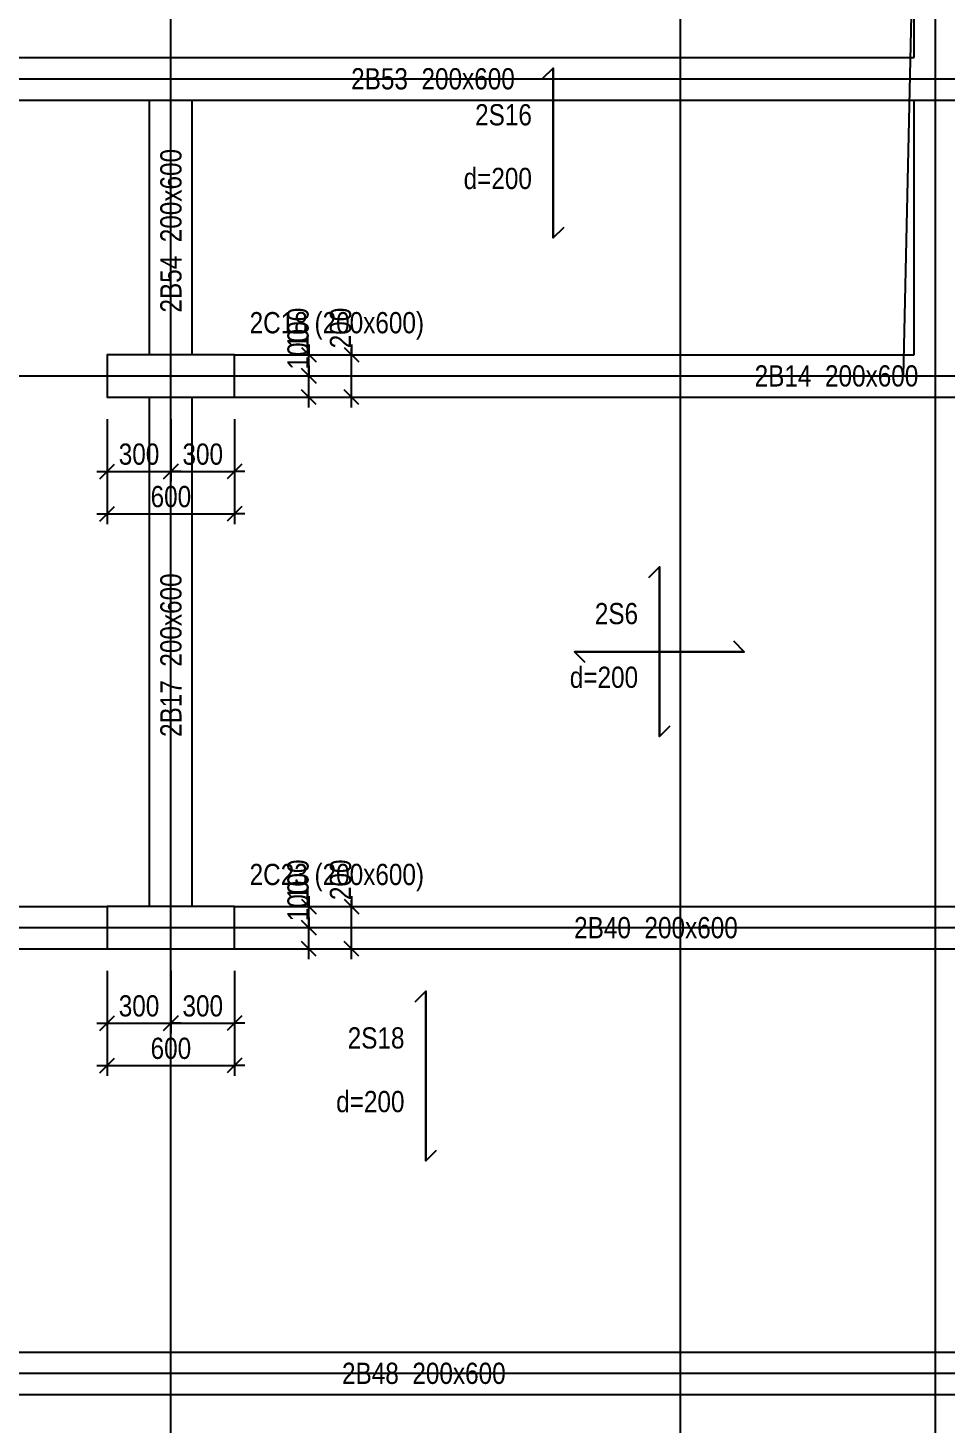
# Model space of a CAD drawing. Extents: x 0 to 206258, y -403073 to 0.
# Drawn here: x 87561 to 91884, y -35231 to -28652 of the extents above; entities that cross this region are included whole.
import ezdxf
from ezdxf.enums import TextEntityAlignment as Align
from ezdxf.lldxf.tags import DXFTag

# ---------------------------------------------------------------- set-up
doc = ezdxf.new("R2010")
doc.units = 0
doc.header["$LTSCALE"] = 1000
for name, color, linetype in [('Axis Line(Dir 1)', 8, 'CENTER2'), ('Axis Line(Dir 2)', 150, 'CENTER2'), ('Column Line', 7, 'Continuous'), ('Dimension Line', 5, 'Continuous'), ('Slab Edge Line', 5, 'Continuous'), ('Slab Label', 5, 'Continuous')]:
    doc.layers.add(name, color=color, linetype=linetype)
for name, color, linetype, true_color in [('Beam Label', 159, 'Continuous', 0x35424f), ('Beam Line', 159, 'HIDDEN2', 0x35424f), ('Column Label', 159, 'Continuous', 0x35424f), ('Ghost Axis Line', 254, 'Continuous', 0xbebebe)]:
    doc.layers.add(name, color=color, linetype=linetype, true_color=true_color)
doc.styles.add('Beam Label', font='ARIALN.TTF', dxfattribs={"height": 100})
doc.styles.add('Column Label', font='ARIALN.TTF', dxfattribs={"height": 100})
doc.styles.add('Dimension Text', font='ARIALN.TTF', dxfattribs={"height": 100})
doc.styles.add('Slab Label', font='ARIALN.TTF', dxfattribs={"height": 100})
tags = doc.linetypes.add('CENTER2', pattern=[1.125, 0.75, -0.125, 0.125, -0.125]).pattern_tags.tags
tags[10:11] = [DXFTag(74, 4), DXFTag(75, 0), DXFTag(340, '0'), DXFTag(46, 0.0), DXFTag(50, 0.0), DXFTag(44, 0.0), DXFTag(45, 0.0)]
tags[8:9] = [DXFTag(74, 4), DXFTag(75, 0), DXFTag(340, '0'), DXFTag(46, 0.0), DXFTag(50, 0.0), DXFTag(44, 0.0), DXFTag(45, 0.0)]
tags[6:7] = [DXFTag(74, 4), DXFTag(75, 0), DXFTag(340, '0'), DXFTag(46, 0.0), DXFTag(50, 0.0), DXFTag(44, 0.0), DXFTag(45, 0.0)]
tags[4:5] = [DXFTag(74, 4), DXFTag(75, 0), DXFTag(340, '0'), DXFTag(46, 0.0), DXFTag(50, 0.0), DXFTag(44, 0.0), DXFTag(45, 0.0)]
tags = doc.linetypes.add('HIDDEN2', pattern=[0.1875, 0.125, -0.0625]).pattern_tags.tags
tags[6:7] = [DXFTag(74, 4), DXFTag(75, 0), DXFTag(340, '0'), DXFTag(46, 0.0), DXFTag(50, 0.0), DXFTag(44, 0.0), DXFTag(45, 0.0)]
tags[4:5] = [DXFTag(74, 4), DXFTag(75, 0), DXFTag(340, '0'), DXFTag(46, 0.0), DXFTag(50, 0.0), DXFTag(44, 0.0), DXFTag(45, 0.0)]
doc.dimstyles.get("Standard").update_dxf_attribs({"dimtxt": 100, "dimasz": 30, "dimexe": 48.3, "dimexo": 103.5, "dimgap": 30, "dimtad": 1, "dimtoh": 1, "dimdec": 1, "dimdsep": 46, "dimtxsty": 'Dimension Text', "dimblk": 'PCDIM_TICK', "dimcen": 0.09, "dimclrd": 5, "dimclre": 5, "dimclrt": 5, "dimadec": 1, "dimazin": 0, "dimtp": 1, "dimtm": 1, "dimtfac": 1, "dimtdec": 4, "dimtofl": 0, "dimtmove": 0, "dimatfit": 3, "dimfxl": 1, "dimtolj": 1, "dimtzin": 0, "dimarcsym": 0})

# ---------------------------------------------------------------- blocks, each defined once
blk = doc.blocks.new('PCDIM_TICK')
at = {"layer": 'Dimension Line', "color": 0, "transparency": 33554687}
for p, q in [((1.15, 1.15), (-1.15, -1.15)), ((1.61, 0), (0, 0))]:
    blk.add_line(p, q, dxfattribs=at)
blk = doc.blocks.new('*U702')
at = {"layer": 'Dimension Line', "color": 5, "true_color": 0x0000ff, "transparency": 16777216}
for p, q in [((87934.3, -30495.7), (87934.3, -30790.5)), ((88234.3, -30495.7), (88234.3, -30790.5)), ((87934.3, -30742.2), (88234.3, -30742.2))]:
    blk.add_line(p, q, dxfattribs=at)
at = {"layer": 'Dimension Line', "color": 5, "true_color": 0x0000ff, "transparency": 16777216, "xscale": 30, "yscale": 30, "rotation": 180.0000000000004}
blk.add_blockref('PCDIM_TICK', (87934.3, -30742.2), dxfattribs=at)
at = {"layer": 'Dimension Line', "color": 5, "true_color": 0x0000ff, "transparency": 16777216, "xscale": 30, "yscale": 30}
blk.add_blockref('PCDIM_TICK', (88234.3, -30742.2), dxfattribs=at)
at = {"layer": 'Dimension Line', "color": 5, "true_color": 0x0000ff, "transparency": 16777216, "insert": (88084.3, -30712.2), "char_height": 100, "width": 181.501, "attachment_point": 8, "style": 'Dimension Text'}
blk.add_mtext('300', dxfattribs=at)
blk = doc.blocks.new('*U703')
at = {"layer": 'Dimension Line', "color": 5, "true_color": 0x0000ff, "transparency": 16777216}
for p, q in [((88234.3, -30495.7), (88234.3, -30790.5)), ((88534.3, -30495.7), (88534.3, -30790.5)), ((88234.3, -30742.2), (88534.3, -30742.2))]:
    blk.add_line(p, q, dxfattribs=at)
at = {"layer": 'Dimension Line', "color": 5, "true_color": 0x0000ff, "transparency": 16777216, "xscale": 30, "yscale": 30, "rotation": 180.0000000000004}
blk.add_blockref('PCDIM_TICK', (88234.3, -30742.2), dxfattribs=at)
at = {"layer": 'Dimension Line', "color": 5, "true_color": 0x0000ff, "transparency": 16777216, "xscale": 30, "yscale": 30}
blk.add_blockref('PCDIM_TICK', (88534.3, -30742.2), dxfattribs=at)
at = {"layer": 'Dimension Line', "color": 5, "true_color": 0x0000ff, "transparency": 16777216, "insert": (88384.3, -30712.2), "char_height": 100, "width": 181.501, "attachment_point": 8, "style": 'Dimension Text'}
blk.add_mtext('300', dxfattribs=at)
blk = doc.blocks.new('*U704')
at = {"layer": 'Dimension Line', "color": 5, "true_color": 0x0000ff, "transparency": 16777216}
for p, q in [((87934.3, -30495.7), (87934.3, -30990.5)), ((88534.3, -30495.7), (88534.3, -30990.5)), ((87934.3, -30942.2), (88534.3, -30942.2))]:
    blk.add_line(p, q, dxfattribs=at)
at = {"layer": 'Dimension Line', "color": 5, "true_color": 0x0000ff, "transparency": 16777216, "xscale": 30, "yscale": 30, "rotation": 180.0000000000004}
blk.add_blockref('PCDIM_TICK', (87934.3, -30942.2), dxfattribs=at)
at = {"layer": 'Dimension Line', "color": 5, "true_color": 0x0000ff, "transparency": 16777216, "xscale": 30, "yscale": 30}
blk.add_blockref('PCDIM_TICK', (88534.3, -30942.2), dxfattribs=at)
at = {"layer": 'Dimension Line', "color": 5, "true_color": 0x0000ff, "transparency": 16777216, "insert": (88234.3, -30912.2), "char_height": 100, "width": 181.97, "attachment_point": 8, "style": 'Dimension Text'}
blk.add_mtext('600', dxfattribs=at)
blk = doc.blocks.new('*U705')
at = {"layer": 'Dimension Line', "color": 5, "true_color": 0x0000ff, "transparency": 16777216}
for p, q in [((88884.3, -30292.2), (88884.3, -30262.2)), ((88637.8, -30292.2), (88932.6, -30292.2)), ((88884.3, -30392.2), (88884.3, -30292.2)), ((88637.8, -30392.2), (88932.6, -30392.2))]:
    blk.add_line(p, q, dxfattribs=at)
at = {"layer": 'Dimension Line', "color": 5, "true_color": 0x0000ff, "transparency": 16777216, "xscale": 30, "yscale": 30}
for p, rotation in [((88884.3, -30292.2), 89.99999999999447), ((88884.3, -30392.2), 269.9999999999834)]:
    blk.add_blockref('PCDIM_TICK', p, dxfattribs=dict(at, rotation=rotation))
at = {"layer": 'Dimension Line', "color": 5, "true_color": 0x0000ff, "transparency": 16777216, "insert": (88884.3, -30262.2), "char_height": 100, "width": 173.928, "attachment_point": 7, "rotation": 90, "style": 'Dimension Text'}
blk.add_mtext('100', dxfattribs=at)
blk = doc.blocks.new('*U706')
at = {"layer": 'Dimension Line', "color": 5, "true_color": 0x0000ff, "transparency": 16777216}
for p, q in [((88637.8, -30192.2), (88932.6, -30192.2)), ((88884.3, -30192.2), (88884.3, -30162.2)), ((88884.3, -30292.2), (88884.3, -30192.2)), ((88637.8, -30292.2), (88932.6, -30292.2))]:
    blk.add_line(p, q, dxfattribs=at)
at = {"layer": 'Dimension Line', "color": 5, "true_color": 0x0000ff, "transparency": 16777216, "xscale": 30, "yscale": 30}
for p, rotation in [((88884.3, -30192.2), 89.99999999999447), ((88884.3, -30292.2), 269.9999999999834)]:
    blk.add_blockref('PCDIM_TICK', p, dxfattribs=dict(at, rotation=rotation))
at = {"layer": 'Dimension Line', "color": 5, "true_color": 0x0000ff, "transparency": 16777216, "insert": (88884.3, -30162.2), "char_height": 100, "width": 173.928, "attachment_point": 7, "rotation": 90, "style": 'Dimension Text'}
blk.add_mtext('100', dxfattribs=at)
blk = doc.blocks.new('*U707')
at = {"layer": 'Dimension Line', "color": 5, "true_color": 0x0000ff, "transparency": 16777216}
for p, q in [((88637.8, -30192.2), (89132.6, -30192.2)), ((89084.3, -30192.2), (89084.3, -30162.2)), ((89084.3, -30392.2), (89084.3, -30192.2)), ((88637.8, -30392.2), (89132.6, -30392.2))]:
    blk.add_line(p, q, dxfattribs=at)
at = {"layer": 'Dimension Line', "color": 5, "true_color": 0x0000ff, "transparency": 16777216, "xscale": 30, "yscale": 30}
for p, rotation in [((89084.3, -30192.2), 89.99999999999447), ((89084.3, -30392.2), 269.9999999999834)]:
    blk.add_blockref('PCDIM_TICK', p, dxfattribs=dict(at, rotation=rotation))
at = {"layer": 'Dimension Line', "color": 5, "true_color": 0x0000ff, "transparency": 16777216, "insert": (89084.3, -30162.2), "char_height": 100, "width": 182.775, "attachment_point": 7, "rotation": 90, "style": 'Dimension Text'}
blk.add_mtext('200', dxfattribs=at)
blk = doc.blocks.new('*U726')
at = {"layer": 'Dimension Line', "color": 5, "true_color": 0x0000ff, "transparency": 16777216}
for p, q in [((87934.3, -33095.7), (87934.3, -33390.5)), ((88234.3, -33095.7), (88234.3, -33390.5)), ((87934.3, -33342.2), (88234.3, -33342.2))]:
    blk.add_line(p, q, dxfattribs=at)
at = {"layer": 'Dimension Line', "color": 5, "true_color": 0x0000ff, "transparency": 16777216, "xscale": 30, "yscale": 30, "rotation": 180.0000000000004}
blk.add_blockref('PCDIM_TICK', (87934.3, -33342.2), dxfattribs=at)
at = {"layer": 'Dimension Line', "color": 5, "true_color": 0x0000ff, "transparency": 16777216, "xscale": 30, "yscale": 30}
blk.add_blockref('PCDIM_TICK', (88234.3, -33342.2), dxfattribs=at)
at = {"layer": 'Dimension Line', "color": 5, "true_color": 0x0000ff, "transparency": 16777216, "insert": (88084.3, -33312.2), "char_height": 100, "width": 181.501, "attachment_point": 8, "style": 'Dimension Text'}
blk.add_mtext('300', dxfattribs=at)
blk = doc.blocks.new('*U727')
at = {"layer": 'Dimension Line', "color": 5, "true_color": 0x0000ff, "transparency": 16777216}
for p, q in [((88234.3, -33095.7), (88234.3, -33390.5)), ((88534.3, -33095.7), (88534.3, -33390.5)), ((88234.3, -33342.2), (88534.3, -33342.2))]:
    blk.add_line(p, q, dxfattribs=at)
at = {"layer": 'Dimension Line', "color": 5, "true_color": 0x0000ff, "transparency": 16777216, "xscale": 30, "yscale": 30, "rotation": 180.0000000000004}
blk.add_blockref('PCDIM_TICK', (88234.3, -33342.2), dxfattribs=at)
at = {"layer": 'Dimension Line', "color": 5, "true_color": 0x0000ff, "transparency": 16777216, "xscale": 30, "yscale": 30}
blk.add_blockref('PCDIM_TICK', (88534.3, -33342.2), dxfattribs=at)
at = {"layer": 'Dimension Line', "color": 5, "true_color": 0x0000ff, "transparency": 16777216, "insert": (88384.3, -33312.2), "char_height": 100, "width": 181.501, "attachment_point": 8, "style": 'Dimension Text'}
blk.add_mtext('300', dxfattribs=at)
blk = doc.blocks.new('*U728')
at = {"layer": 'Dimension Line', "color": 5, "true_color": 0x0000ff, "transparency": 16777216}
for p, q in [((87934.3, -33095.7), (87934.3, -33590.5)), ((88534.3, -33095.7), (88534.3, -33590.5)), ((87934.3, -33542.2), (88534.3, -33542.2))]:
    blk.add_line(p, q, dxfattribs=at)
at = {"layer": 'Dimension Line', "color": 5, "true_color": 0x0000ff, "transparency": 16777216, "xscale": 30, "yscale": 30, "rotation": 180.0000000000004}
blk.add_blockref('PCDIM_TICK', (87934.3, -33542.2), dxfattribs=at)
at = {"layer": 'Dimension Line', "color": 5, "true_color": 0x0000ff, "transparency": 16777216, "xscale": 30, "yscale": 30}
blk.add_blockref('PCDIM_TICK', (88534.3, -33542.2), dxfattribs=at)
at = {"layer": 'Dimension Line', "color": 5, "true_color": 0x0000ff, "transparency": 16777216, "insert": (88234.3, -33512.2), "char_height": 100, "width": 181.97, "attachment_point": 8, "style": 'Dimension Text'}
blk.add_mtext('600', dxfattribs=at)
blk = doc.blocks.new('*U729')
at = {"layer": 'Dimension Line', "color": 5, "true_color": 0x0000ff, "transparency": 16777216}
for p, q in [((88637.8, -32892.2), (88932.6, -32892.2)), ((88884.3, -32892.2), (88884.3, -32862.2)), ((88884.3, -32992.2), (88884.3, -32892.2)), ((88637.8, -32992.2), (88932.6, -32992.2))]:
    blk.add_line(p, q, dxfattribs=at)
at = {"layer": 'Dimension Line', "color": 5, "true_color": 0x0000ff, "transparency": 16777216, "xscale": 30, "yscale": 30}
for p, rotation in [((88884.3, -32892.2), 89.99999999999447), ((88884.3, -32992.2), 269.9999999999834)]:
    blk.add_blockref('PCDIM_TICK', p, dxfattribs=dict(at, rotation=rotation))
at = {"layer": 'Dimension Line', "color": 5, "true_color": 0x0000ff, "transparency": 16777216, "insert": (88884.3, -32862.2), "char_height": 100, "width": 173.928, "attachment_point": 7, "rotation": 90, "style": 'Dimension Text'}
blk.add_mtext('100', dxfattribs=at)
blk = doc.blocks.new('*U730')
at = {"layer": 'Dimension Line', "color": 5, "true_color": 0x0000ff, "transparency": 16777216}
for p, q in [((88884.3, -32792.2), (88884.3, -32762.2)), ((88637.8, -32792.2), (88932.6, -32792.2)), ((88884.3, -32892.2), (88884.3, -32792.2)), ((88637.8, -32892.2), (88932.6, -32892.2))]:
    blk.add_line(p, q, dxfattribs=at)
at = {"layer": 'Dimension Line', "color": 5, "true_color": 0x0000ff, "transparency": 16777216, "xscale": 30, "yscale": 30}
for p, rotation in [((88884.3, -32792.2), 89.99999999999447), ((88884.3, -32892.2), 269.9999999999834)]:
    blk.add_blockref('PCDIM_TICK', p, dxfattribs=dict(at, rotation=rotation))
at = {"layer": 'Dimension Line', "color": 5, "true_color": 0x0000ff, "transparency": 16777216, "insert": (88884.3, -32762.2), "char_height": 100, "width": 173.928, "attachment_point": 7, "rotation": 90, "style": 'Dimension Text'}
blk.add_mtext('100', dxfattribs=at)
blk = doc.blocks.new('*U731')
at = {"layer": 'Dimension Line', "color": 5, "true_color": 0x0000ff, "transparency": 16777216}
for p, q in [((89084.3, -32792.2), (89084.3, -32762.2)), ((88637.8, -32792.2), (89132.6, -32792.2)), ((89084.3, -32992.2), (89084.3, -32792.2)), ((88637.8, -32992.2), (89132.6, -32992.2))]:
    blk.add_line(p, q, dxfattribs=at)
at = {"layer": 'Dimension Line', "color": 5, "true_color": 0x0000ff, "transparency": 16777216, "xscale": 30, "yscale": 30}
for p, rotation in [((89084.3, -32792.2), 89.99999999999447), ((89084.3, -32992.2), 269.9999999999834)]:
    blk.add_blockref('PCDIM_TICK', p, dxfattribs=dict(at, rotation=rotation))
at = {"layer": 'Dimension Line', "color": 5, "true_color": 0x0000ff, "transparency": 16777216, "insert": (89084.3, -32762.2), "char_height": 100, "width": 182.775, "attachment_point": 7, "rotation": 90, "style": 'Dimension Text'}
blk.add_mtext('200', dxfattribs=at)

msp = doc.modelspace()

# ---------------------------------------------------------------- linework, layer by layer
at = {"layer": 'Axis Line(Dir 1)', "transparency": 33554687}
for points in [[(77034.29, -28892.207), (94834.29, -28892.207)], [(77034.29, -30292.207), (94834.29, -30292.207)], [(77034.29, -32892.207), (94834.29, -32892.207)], [(77034.29, -34992.207), (94834.29, -34992.207)]]:
    msp.add_lwpolyline(points, dxfattribs=at)
at = {"layer": 'Axis Line(Dir 2)', "transparency": 33554687}
for points in [[(88234.29, -38092.207), (88234.29, -14292.207)], [(90634.29, -38092.207), (90634.29, -14292.207)], [(91834.29, -38092.207), (91834.29, -14292.207)]]:
    msp.add_lwpolyline(points, dxfattribs=at)
at = {"layer": 'Beam Line', "transparency": 33554687}
for points in [[(91734.29, -28792.207), (91734.29, -26992.207)], [(86134.29, -28792.207), (91734.29, -28792.207)], [(84534.29, -28992.207), (88134.29, -28992.207)], [(88134.29, -30192.207), (88134.29, -28992.207)], [(88334.29, -28992.207), (91734.29, -28992.207)], [(88334.29, -30192.207), (88334.29, -28992.207)], [(91734.29, -30192.207), (91734.29, -28992.207)], [(88534.29, -30192.207), (91734.29, -30192.207)], [(88134.29, -32792.207), (88134.29, -30392.207)], [(88334.29, -32792.207), (88334.29, -30392.207)], [(88534.29, -30392.207), (92534.29, -30392.207)], [(86034.29, -32792.207), (87934.29, -32792.207)], [(88534.29, -32792.207), (92534.29, -32792.207)], [(86134.29, -32992.207), (87934.29, -32992.207)], [(88534.29, -32992.207), (92534.29, -32992.207)], [(86134.29, -34892.207), (92734.29, -34892.207)]]:
    msp.add_lwpolyline(points, dxfattribs=at)
at = {"layer": 'Beam Line', "linetype": 'Continuous', "transparency": 33554687}
msp.add_lwpolyline([(86062.427, -35092.207), (92834.29, -35092.207)], dxfattribs=at)
at = {"layer": 'Column Line', "transparency": 33554687}
for points in [[(88534.29, -30392.207), (88534.29, -30192.207), (87934.29, -30192.207), (87934.29, -30392.207)], [(88534.29, -32992.207), (88534.29, -32792.207), (87934.29, -32792.207), (87934.29, -32992.207)]]:
    msp.add_lwpolyline(points, close=True, dxfattribs=at)
at = {"layer": 'Ghost Axis Line', "transparency": 33554687}
for points in [[(91684.29, -30292.207), (91834.29, -23492.207)], [(77034.29, -28992.207), (94834.29, -28992.207)]]:
    msp.add_lwpolyline(points, dxfattribs=at)
at = {"layer": 'Slab Edge Line', "transparency": 33554687}
for points in [[(89984.793, -28891.202), (90034.29, -28841.704)], [(90034.29, -29641.704), (90034.29, -28841.704)], [(90083.788, -29592.207), (90034.29, -29641.704)], [(90484.793, -31241.704), (90534.29, -31192.207)], [(90534.29, -31992.207), (90534.29, -31192.207)], [(90884.793, -31542.709), (90934.29, -31592.207)], [(90134.29, -31592.207), (90934.29, -31592.207)], [(90183.788, -31641.704), (90134.29, -31592.207)], [(90583.788, -31942.709), (90534.29, -31992.207)], [(89384.793, -33241.202), (89434.29, -33191.704)], [(89434.29, -33991.704), (89434.29, -33191.704)], [(89483.788, -33942.207), (89434.29, -33991.704)]]:
    msp.add_lwpolyline(points, close=True, dxfattribs=at)

# ---------------------------------------------------------------- texts
at = {"layer": 'Beam Label', "transparency": 33554687, "style": 'Beam Label'}
for s, p in [('2B53  200x600 ', (89484.29, -28892.207)), ('2B14  200x600 ', (91384.29, -30292.207)), ('2B40  200x600 ', (90534.29, -32892.207)), ('2B48  200x600 ', (89441.325, -34992.207))]:
    msp.add_text(s, height=100, dxfattribs=at).set_placement(p, align=Align.MIDDLE_CENTER)
for s, p in [('2B54  200x600 ', (88234.29, -29592.207)), ('2B17  200x600 ', (88234.29, -31592.207))]:
    msp.add_text(s, height=100, rotation=90, dxfattribs=at).set_placement(p, align=Align.MIDDLE_CENTER)
at = {"layer": 'Column Label', "transparency": 33554687, "style": 'Column Label'}
for s, p in [('2C18 (200x600)', (88605.001, -30121.496)), ('2C23 (200x600)', (88605.001, -32721.496))]:
    msp.add_text(s, height=100, dxfattribs=at).set_placement(p, align=Align.BOTTOM_LEFT)
at = {"layer": 'Slab Label', "transparency": 33554687, "style": 'Slab Label'}
for s, p in [('2S16', (89934.29, -29141.704)), ('d=200', (89934.29, -29441.704)), ('2S6', (90434.29, -31492.207)), ('d=200', (90434.29, -31792.207)), ('2S18', (89334.29, -33491.704)), ('d=200', (89334.29, -33791.704))]:
    msp.add_text(s, height=100, dxfattribs=at).set_placement(p, align=Align.BOTTOM_RIGHT)

# ---------------------------------------------------------------- dimensions: what is measured, and where the dimension line sits
at = {"layer": 'Dimension Line', "transparency": 33554687}
for p1, p2, distance, picture, middle in [((88534.29, -30292.207), (88534.29, -30192.207), -350, '*U706', (88884.29, -30242.207)), ((88534.29, -30392.207), (88534.29, -30192.207), -550, '*U707', (89084.29, -30292.207)), ((88534.29, -30392.207), (88534.29, -30292.207), -350, '*U705', (88884.29, -30342.207)), ((87934.29, -30392.207), (88234.29, -30392.207), -350, '*U702', (88084.29, -30742.207)), ((87934.29, -30392.207), (88534.29, -30392.207), -550, '*U704', (88234.29, -30942.207)), ((88234.29, -30392.207), (88534.29, -30392.207), -350, '*U703', (88384.29, -30742.207)), ((88534.29, -32892.207), (88534.29, -32792.207), -350, '*U730', (88884.29, -32842.207)), ((88534.29, -32992.207), (88534.29, -32792.207), -550, '*U731', (89084.29, -32892.207)), ((88534.29, -32992.207), (88534.29, -32892.207), -350, '*U729', (88884.29, -32942.207)), ((87934.29, -32992.207), (88234.29, -32992.207), -350, '*U726', (88084.29, -33342.207)), ((87934.29, -32992.207), (88534.29, -32992.207), -550, '*U728', (88234.29, -33542.207)), ((88234.29, -32992.207), (88534.29, -32992.207), -350, '*U727', (88384.29, -33342.207))]:
    dim = msp.add_aligned_dim(p1=p1, p2=p2, distance=distance, dimstyle='Standard', override={"dimscale": 1, "dimtxt": 100, "dimasz": 30, "dimexe": 48.3, "dimexo": 103.5, "dimgap": 30, "dimtad": 1, "dimtih": 0, "dimdec": 1, "dimlfac": 1, "dimzin": 8, "dimlunit": 2, "dimpost": '', "dimtxsty": 'Dimension Text', "dimblk": 'PCDIM_TICK', "dimse1": 0, "dimse2": 0, "dimsd2": 0, "dimclrd": 5, "dimclre": 5, "dimclrt": 5, "dimaunit": 0, "dimadec": 1, "dimazin": 0, "dimtol": 0, "dimtp": 1, "dimtm": 1, "dimtmove": 0}, dxfattribs=at)
    dim.commit()
    dim.dimension.update_dxf_attribs({"geometry": picture, "text_midpoint": middle})

doc.saveas('drawing.dxf')
